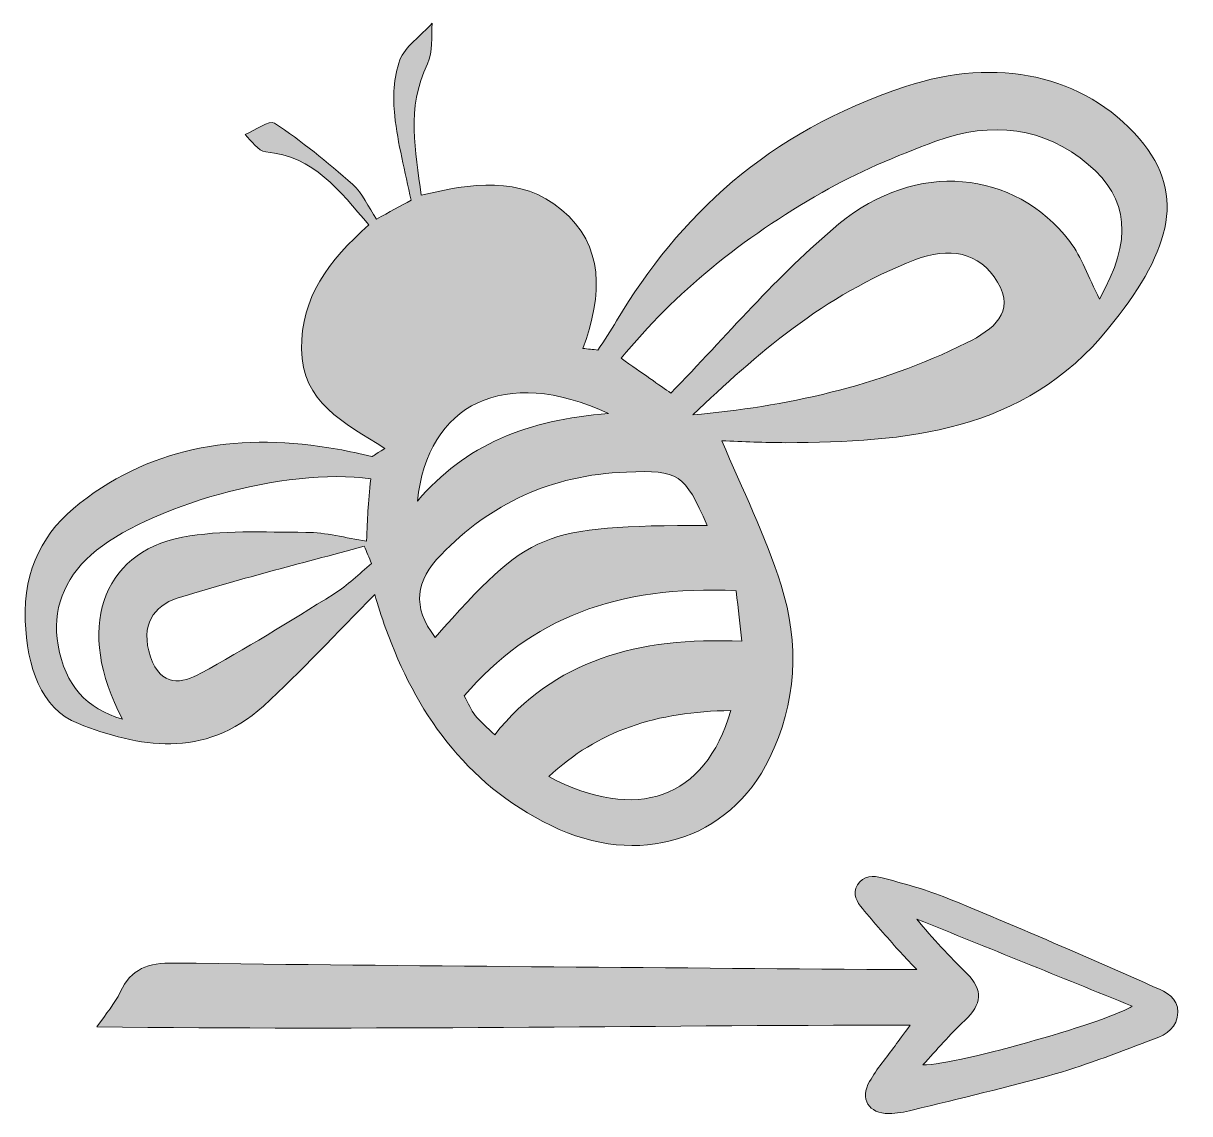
# Model space of a CAD drawing. Header units: inches. Extents: x 149 to 931, y -808 to -273.
# Drawn here: x 584.9 to 856.7, y -526.8 to -272.6 of the extents above; entities that cross this region are included whole.
import ezdxf

# ---------------------------------------------------------------- set-up
doc = ezdxf.new("R2010")
doc.units = ezdxf.units.IN
doc.header["$MEASUREMENT"] = 0
doc.layers.add('Layer 1', color=7, linetype='Continuous')

# ---------------------------------------------------------------- blocks, each defined once
blk = doc.blocks.new('block 5')
at = {"layer": 'Layer 1', "true_color": 0xe43b40}
h = blk.add_hatch(color=13, dxfattribs=at)
h.dxf.hatch_style = 2
edge = h.paths.add_edge_path()
edge.add_spline(control_points=[(791.57, -506.11), (727.97, -506.22), (665.5, -507.35), (602.03, -506.52), (604.16, -503.41), (606.22, -501.13), (607.46, -498.46), (610.02, -492.92), (614, -491.59), (619.98, -491.66), (675.53, -492.37), (731.08, -492.73), (786.63, -493.19), (788.41, -493.2), (790.2, -493.19), (793.08, -493.19), (791.17, -491.15), (790.02, -489.99), (788.94, -488.77), (786.08, -485.53), (783.17, -482.32), (780.43, -478.98), (779.16, -477.43), (778, -475.58), (779.26, -473.46), (780.63, -471.17), (782.99, -471.27), (785.07, -471.82), (789.84, -473.09), (794.66, -474.34), (799.23, -476.17), (809.14, -480.11), (818.93, -484.38), (828.74, -488.58), (835.41, -491.44), (842.07, -494.35), (848.69, -497.35), (851.21, -498.49), (853.97, -499.67), (853.94, -503.14), (853.91, -506.69), (851.26, -508.32), (848.49, -509.36), (840.83, -512.24), (833.18, -515.24), (825.33, -517.5), (814.33, -520.65), (803.17, -523.2), (792.06, -525.95), (790.27, -526.39), (788.4, -526.73), (786.57, -526.74), (781.9, -526.77), (779.77, -523.33), (782.11, -519.24), (783.79, -516.3), (786.04, -513.69), (788.04, -510.94), (789.01, -509.61), (789.99, -508.28), (791.57, -506.11)], knot_values=[0, 0, 0, 0, 1, 1, 1, 2, 2, 2, 3, 3, 3, 4, 4, 4, 5, 5, 5, 6, 6, 6, 7, 7, 7, 8, 8, 8, 9, 9, 9, 10, 10, 10, 11, 11, 11, 12, 12, 12, 13, 13, 13, 14, 14, 14, 15, 15, 15, 16, 16, 16, 17, 17, 17, 18, 18, 18, 19, 19, 19, 20, 20, 20, 20], degree=3, periodic=1)
edge = h.paths.add_edge_path()
edge.add_spline(control_points=[(794.52, -515.39), (803.1, -515.45), (839.47, -504.66), (843.3, -501.71), (826.44, -494.89), (809.79, -488.16), (793.15, -481.42), (796.78, -486.01), (800.76, -490.08), (804.77, -494.1), (808.64, -497.97), (808.34, -501.24), (804.28, -505.04), (800.82, -508.28), (797.76, -511.93), (794.52, -515.39)], knot_values=[0, 0, 0, 0, 1, 1, 1, 2, 2, 2, 3, 3, 3, 4, 4, 4, 5, 5, 5, 5], degree=3, periodic=1)
at = {"layer": 'Layer 1', "lineweight": 0}
for points, knots in [([(791.57, -506.11), (727.97, -506.22), (665.5, -507.35), (602.03, -506.52), (604.16, -503.41), (606.22, -501.13), (607.46, -498.46), (610.02, -492.92), (614, -491.59), (619.98, -491.66), (675.53, -492.37), (731.08, -492.73), (786.63, -493.19), (788.41, -493.2), (790.2, -493.19), (793.08, -493.19), (791.17, -491.15), (790.02, -489.99), (788.94, -488.77), (786.08, -485.53), (783.17, -482.32), (780.43, -478.98), (779.16, -477.43), (778, -475.58), (779.26, -473.46), (780.63, -471.17), (782.99, -471.27), (785.07, -471.82), (789.84, -473.09), (794.66, -474.34), (799.23, -476.17), (809.14, -480.11), (818.93, -484.38), (828.74, -488.58), (835.41, -491.44), (842.07, -494.35), (848.69, -497.35), (851.21, -498.49), (853.97, -499.67), (853.94, -503.14), (853.91, -506.69), (851.26, -508.32), (848.49, -509.36), (840.83, -512.24), (833.18, -515.24), (825.33, -517.5), (814.33, -520.65), (803.17, -523.2), (792.06, -525.95), (790.27, -526.39), (788.4, -526.73), (786.57, -526.74), (781.9, -526.77), (779.77, -523.33), (782.11, -519.24), (783.79, -516.3), (786.04, -513.69), (788.04, -510.94), (789.01, -509.61), (789.99, -508.28), (791.57, -506.11)], [0, 0, 0, 0, 1, 1, 1, 2, 2, 2, 3, 3, 3, 4, 4, 4, 5, 5, 5, 6, 6, 6, 7, 7, 7, 8, 8, 8, 9, 9, 9, 10, 10, 10, 11, 11, 11, 12, 12, 12, 13, 13, 13, 14, 14, 14, 15, 15, 15, 16, 16, 16, 17, 17, 17, 18, 18, 18, 19, 19, 19, 20, 20, 20, 20]), ([(794.52, -515.39), (803.1, -515.45), (839.47, -504.66), (843.3, -501.71), (826.44, -494.89), (809.79, -488.16), (793.15, -481.42), (796.78, -486.01), (800.76, -490.08), (804.77, -494.1), (808.64, -497.97), (808.34, -501.24), (804.28, -505.04), (800.82, -508.28), (797.76, -511.93), (794.52, -515.39)], [0, 0, 0, 0, 1, 1, 1, 2, 2, 2, 3, 3, 3, 4, 4, 4, 5, 5, 5, 5])]:
    blk.add_open_spline(points, degree=3, knots=knots, dxfattribs=at)
blk = doc.blocks.new('block 6')
at = {"layer": 'Layer 1', "true_color": 0xf4d561}
h = blk.add_hatch(color=41, dxfattribs=at)
h.dxf.hatch_style = 2
edge = h.paths.add_edge_path()
edge.add_spline(control_points=[(669.1, -371.72), (659.5, -365.67), (649.85, -360.95), (649.71, -348.53), (649.57, -336.56), (655.98, -328), (665.41, -319.57), (658.51, -311.65), (652.62, -303.56), (641.38, -302.59), (639.47, -302.42), (638.12, -299.95), (636.54, -298.56), (638.87, -297.58), (642.27, -295.12), (643.39, -295.86), (649.65, -300.02), (655.68, -304.93), (661.65, -310.19), (663.96, -312.21), (665.27, -315.39), (667.18, -318.26), (670.16, -316.64), (672.79, -315.21), (675.24, -313.87), (673.87, -307.07), (672.13, -300.69), (671.42, -294.15), (670.97, -289.98), (671.12, -285.28), (672.64, -281.17), (673.78, -278.08), (677.56, -275.47), (680.19, -272.62), (679.86, -275.77), (680.43, -279.2), (679.06, -282.05), (673.98, -292.64), (676.42, -302.21), (677.56, -312.71), (689.19, -309.9), (700.76, -308.05), (710.33, -316.09), (720.24, -324.42), (719.93, -335.84), (715.27, -348.4), (716.44, -348.53), (717.62, -348.65), (718.8, -348.78), (720.25, -346.51), (721.75, -344.26), (723.14, -341.95), (737.78, -317.6), (758.11, -298.04), (790.49, -287.36), (811.83, -280.33), (831.97, -284.55), (844.97, -299.52), (856.7, -313.03), (851.4, -326.9), (837.81, -343.7), (818.1, -368.07), (790.35, -370.28), (762.59, -370.37), (757.57, -370.38), (752.6, -370.1), (747.69, -369.95), (752.39, -381.2), (757.85, -392.01), (761.48, -403.55), (765.8, -417.29), (765.04, -431.19), (758.79, -443.93), (749.32, -463.26), (728.06, -469.52), (707.87, -459.64), (687.49, -449.65), (676.36, -432.88), (669.36, -413.77), (668.34, -410.99), (667.54, -408.15), (666.78, -405.79), (657.85, -414.78), (649.61, -423.77), (640.82, -431.75), (626.95, -444.35), (611.6, -441.33), (597.7, -435.83), (588.86, -432.34), (585.74, -422.54), (585.34, -411.86), (584.88, -399.75), (589.71, -390.94), (598.07, -384.46), (615.75, -370.74), (635.77, -368), (658.13, -371.88), (660.78, -372.34), (663.41, -373.03), (666.09, -373.58), (666.28, -373.62), (666.53, -373.32), (669.1, -371.72)], knot_values=[0, 0, 0, 0, 1, 1, 1, 2, 2, 2, 3, 3, 3, 4, 4, 4, 5, 5, 5, 6, 6, 6, 7, 7, 7, 8, 8, 8, 9, 9, 9, 10, 10, 10, 11, 11, 11, 12, 12, 12, 13, 13, 13, 14, 14, 14, 15, 15, 15, 16, 16, 16, 17, 17, 17, 18, 18, 18, 19, 19, 19, 20, 20, 20, 21, 21, 21, 22, 22, 22, 23, 23, 23, 24, 24, 24, 25, 25, 25, 26, 26, 26, 27, 27, 27, 28, 28, 28, 29, 29, 29, 30, 30, 30, 31, 31, 31, 32, 32, 32, 33, 33, 33, 34, 34, 34, 34], degree=3, periodic=1)
edge = h.paths.add_edge_path()
edge.add_spline(control_points=[(665.83, -378.83), (646.12, -375.91), (613.43, -385.3), (600.68, -396.5), (594.28, -402.13), (591.57, -409.47), (592.98, -417.55), (594.62, -426.97), (599.61, -432.37), (607.97, -434.83), (596.95, -414), (602.88, -396.1), (621.98, -392.42), (631.1, -390.66), (640.84, -391.25), (650.74, -391.27), (655.35, -391.28), (660.02, -392.58), (664.85, -393.32), (664.99, -390.44), (665.05, -388.39), (665.19, -386.34), (665.35, -384.02), (665.58, -381.7), (665.83, -378.83)], knot_values=[0, 0, 0, 0, 1, 1, 1, 2, 2, 2, 3, 3, 3, 4, 4, 4, 5, 5, 5, 6, 6, 6, 7, 7, 7, 8, 8, 8, 8], degree=3, periodic=1)
edge = h.paths.add_edge_path()
edge.add_spline(control_points=[(835.68, -336.93), (843.5, -322.99), (842.49, -313.52), (833.08, -305.52), (822.87, -296.83), (810.61, -295.33), (797.53, -300.12), (788.21, -303.54), (779.14, -307.41), (771.03, -312.04), (752.42, -322.67), (736.79, -335.31), (724.21, -350.71), (729.12, -354.15), (733.3, -357.08), (735.77, -358.81), (748.69, -345.63), (760.42, -331.46), (774.96, -319.4), (792.86, -304.56), (815.9, -306.59), (828.75, -323.48), (831.57, -327.19), (833, -331.63), (835.68, -336.93)], knot_values=[0, 0, 0, 0, 1, 1, 1, 2, 2, 2, 3, 3, 3, 4, 4, 4, 5, 5, 5, 6, 6, 6, 7, 7, 7, 8, 8, 8, 8], degree=3, periodic=1)
edge = h.paths.add_edge_path()
edge.add_spline(control_points=[(740.88, -363.91), (762.4, -361.95), (784.03, -357.38), (804.68, -347.12), (811, -343.98), (816.15, -339.95), (811.95, -332.95), (807.65, -325.79), (800.56, -324.72), (792.68, -327.77), (771.26, -336.05), (755.74, -349.78), (740.88, -363.91)], knot_values=[0, 0, 0, 0, 1, 1, 1, 2, 2, 2, 3, 3, 3, 4, 4, 4, 4], degree=3, periodic=1)
edge = h.paths.add_edge_path()
edge.add_spline(control_points=[(666.03, -398.52), (665.46, -397.17), (664.89, -395.83), (664.33, -394.49), (649.17, -398.66), (634.55, -402.28), (620.74, -406.65), (615.36, -408.35), (612.02, -412.9), (614.51, -420.27), (616.94, -427.47), (621.85, -426.5), (626.22, -424.12), (636.51, -418.51), (646.79, -412.13), (657.31, -405.61), (660.43, -403.68), (663.12, -400.92), (666.03, -398.52)], knot_values=[0, 0, 0, 0, 1, 1, 1, 2, 2, 2, 3, 3, 3, 4, 4, 4, 5, 5, 5, 6, 6, 6, 6], degree=3, periodic=1)
edge = h.paths.add_edge_path()
edge.add_spline(control_points=[(680.86, -415.75), (703.15, -390.75), (705.29, -389.83), (744.22, -389.64), (738.96, -377.62), (737.75, -376.73), (725.41, -377.21), (707.7, -377.92), (693.64, -384.68), (682.22, -396.5), (676.43, -402.49), (675.32, -408.58), (680.86, -415.75)], knot_values=[0, 0, 0, 0, 1, 1, 1, 2, 2, 2, 3, 3, 3, 4, 4, 4, 4], degree=3, periodic=1)
edge = h.paths.add_edge_path()
edge.add_spline(control_points=[(751.01, -404.88), (723.28, -403.54), (703.04, -411.33), (687.65, -429.4), (688.62, -431.19), (689.21, -432.74), (690.19, -433.96), (691.42, -435.48), (692.98, -436.73), (694.74, -438.44), (708.45, -421.25), (727.88, -415.5), (752.36, -416.67), (751.92, -412.77), (751.53, -409.43), (751.01, -404.88)], knot_values=[0, 0, 0, 0, 1, 1, 1, 2, 2, 2, 3, 3, 3, 4, 4, 4, 5, 5, 5, 5], degree=3, periodic=1)
edge = h.paths.add_edge_path()
edge.add_spline(control_points=[(749.74, -432.82), (732.56, -432.99), (718.7, -437.53), (707.32, -448.22), (727.78, -458.97), (743.78, -453.47), (749.74, -432.82)], knot_values=[0, 0, 0, 0, 1, 1, 1, 2, 2, 2, 2], degree=3, periodic=1)
edge = h.paths.add_edge_path()
edge.add_spline(control_points=[(676.72, -384.01), (687.86, -370.87), (702.32, -365.03), (721.28, -363.59), (697.05, -352.26), (679, -361.4), (676.72, -384.01)], knot_values=[0, 0, 0, 0, 1, 1, 1, 2, 2, 2, 2], degree=3, periodic=1)
at = {"layer": 'Layer 1', "lineweight": 0}
for points, knots in [([(669.1, -371.72), (659.5, -365.67), (649.85, -360.95), (649.71, -348.53), (649.57, -336.56), (655.98, -328), (665.41, -319.57), (658.51, -311.65), (652.62, -303.56), (641.38, -302.59), (639.47, -302.42), (638.12, -299.95), (636.54, -298.56), (638.87, -297.58), (642.27, -295.12), (643.39, -295.86), (649.65, -300.02), (655.68, -304.93), (661.65, -310.19), (663.96, -312.21), (665.27, -315.39), (667.18, -318.26), (670.16, -316.64), (672.79, -315.21), (675.24, -313.87), (673.87, -307.07), (672.13, -300.69), (671.42, -294.15), (670.97, -289.98), (671.12, -285.28), (672.64, -281.17), (673.78, -278.08), (677.56, -275.47), (680.19, -272.62), (679.86, -275.77), (680.43, -279.2), (679.06, -282.05), (673.98, -292.64), (676.42, -302.21), (677.56, -312.71), (689.19, -309.9), (700.76, -308.05), (710.33, -316.09), (720.24, -324.42), (719.93, -335.84), (715.27, -348.4), (716.44, -348.53), (717.62, -348.65), (718.8, -348.78), (720.25, -346.51), (721.75, -344.26), (723.14, -341.95), (737.78, -317.6), (758.11, -298.04), (790.49, -287.36), (811.83, -280.33), (831.97, -284.55), (844.97, -299.52), (856.7, -313.03), (851.4, -326.9), (837.81, -343.7), (818.1, -368.07), (790.35, -370.28), (762.59, -370.37), (757.57, -370.38), (752.6, -370.1), (747.69, -369.95), (752.39, -381.2), (757.85, -392.01), (761.48, -403.55), (765.8, -417.29), (765.04, -431.19), (758.79, -443.93), (749.32, -463.26), (728.06, -469.52), (707.87, -459.64), (687.49, -449.65), (676.36, -432.88), (669.36, -413.77), (668.34, -410.99), (667.54, -408.15), (666.78, -405.79), (657.85, -414.78), (649.61, -423.77), (640.82, -431.75), (626.95, -444.35), (611.6, -441.33), (597.7, -435.83), (588.86, -432.34), (585.74, -422.54), (585.34, -411.86), (584.88, -399.75), (589.71, -390.94), (598.07, -384.46), (615.75, -370.74), (635.77, -368), (658.13, -371.88), (660.78, -372.34), (663.41, -373.03), (666.09, -373.58), (666.28, -373.62), (666.53, -373.32), (669.1, -371.72)], [0, 0, 0, 0, 1, 1, 1, 2, 2, 2, 3, 3, 3, 4, 4, 4, 5, 5, 5, 6, 6, 6, 7, 7, 7, 8, 8, 8, 9, 9, 9, 10, 10, 10, 11, 11, 11, 12, 12, 12, 13, 13, 13, 14, 14, 14, 15, 15, 15, 16, 16, 16, 17, 17, 17, 18, 18, 18, 19, 19, 19, 20, 20, 20, 21, 21, 21, 22, 22, 22, 23, 23, 23, 24, 24, 24, 25, 25, 25, 26, 26, 26, 27, 27, 27, 28, 28, 28, 29, 29, 29, 30, 30, 30, 31, 31, 31, 32, 32, 32, 33, 33, 33, 34, 34, 34, 34]), ([(835.68, -336.93), (843.5, -322.99), (842.49, -313.52), (833.08, -305.52), (822.87, -296.83), (810.61, -295.33), (797.53, -300.12), (788.21, -303.54), (779.14, -307.41), (771.03, -312.04), (752.42, -322.67), (736.79, -335.31), (724.21, -350.71), (729.12, -354.15), (733.3, -357.08), (735.77, -358.81), (748.69, -345.63), (760.42, -331.46), (774.96, -319.4), (792.86, -304.56), (815.9, -306.59), (828.75, -323.48), (831.57, -327.19), (833, -331.63), (835.68, -336.93)], [0, 0, 0, 0, 1, 1, 1, 2, 2, 2, 3, 3, 3, 4, 4, 4, 5, 5, 5, 6, 6, 6, 7, 7, 7, 8, 8, 8, 8]), ([(740.88, -363.91), (762.4, -361.95), (784.03, -357.38), (804.68, -347.12), (811, -343.98), (816.15, -339.95), (811.95, -332.95), (807.65, -325.79), (800.56, -324.72), (792.68, -327.77), (771.26, -336.05), (755.74, -349.78), (740.88, -363.91)], [0, 0, 0, 0, 1, 1, 1, 2, 2, 2, 3, 3, 3, 4, 4, 4, 4]), ([(676.72, -384.01), (687.86, -370.87), (702.32, -365.03), (721.28, -363.59), (697.05, -352.26), (679, -361.4), (676.72, -384.01)], [0, 0, 0, 0, 1, 1, 1, 2, 2, 2, 2]), ([(665.83, -378.83), (646.12, -375.91), (613.43, -385.3), (600.68, -396.5), (594.28, -402.13), (591.57, -409.47), (592.98, -417.55), (594.62, -426.97), (599.61, -432.37), (607.97, -434.83), (596.95, -414), (602.88, -396.1), (621.98, -392.42), (631.1, -390.66), (640.84, -391.25), (650.74, -391.27), (655.35, -391.28), (660.02, -392.58), (664.85, -393.32), (664.99, -390.44), (665.05, -388.39), (665.19, -386.34), (665.35, -384.02), (665.58, -381.7), (665.83, -378.83)], [0, 0, 0, 0, 1, 1, 1, 2, 2, 2, 3, 3, 3, 4, 4, 4, 5, 5, 5, 6, 6, 6, 7, 7, 7, 8, 8, 8, 8]), ([(680.86, -415.75), (703.15, -390.75), (705.29, -389.83), (744.22, -389.64), (738.96, -377.62), (737.75, -376.73), (725.41, -377.21), (707.7, -377.92), (693.64, -384.68), (682.22, -396.5), (676.43, -402.49), (675.32, -408.58), (680.86, -415.75)], [0, 0, 0, 0, 1, 1, 1, 2, 2, 2, 3, 3, 3, 4, 4, 4, 4]), ([(666.03, -398.52), (665.46, -397.17), (664.89, -395.83), (664.33, -394.49), (649.17, -398.66), (634.55, -402.28), (620.74, -406.65), (615.36, -408.35), (612.02, -412.9), (614.51, -420.27), (616.94, -427.47), (621.85, -426.5), (626.22, -424.12), (636.51, -418.51), (646.79, -412.13), (657.31, -405.61), (660.43, -403.68), (663.12, -400.92), (666.03, -398.52)], [0, 0, 0, 0, 1, 1, 1, 2, 2, 2, 3, 3, 3, 4, 4, 4, 5, 5, 5, 6, 6, 6, 6]), ([(751.01, -404.88), (723.28, -403.54), (703.04, -411.33), (687.65, -429.4), (688.62, -431.19), (689.21, -432.74), (690.19, -433.96), (691.42, -435.48), (692.98, -436.73), (694.74, -438.44), (708.45, -421.25), (727.88, -415.5), (752.36, -416.67), (751.92, -412.77), (751.53, -409.43), (751.01, -404.88)], [0, 0, 0, 0, 1, 1, 1, 2, 2, 2, 3, 3, 3, 4, 4, 4, 5, 5, 5, 5]), ([(749.74, -432.82), (732.56, -432.99), (718.7, -437.53), (707.32, -448.22), (727.78, -458.97), (743.78, -453.47), (749.74, -432.82)], [0, 0, 0, 0, 1, 1, 1, 2, 2, 2, 2])]:
    blk.add_open_spline(points, degree=3, knots=knots, dxfattribs=at)
blk = doc.blocks.new('block 2')
at = {"layer": 'Layer 1'}
for name in ['block 6', 'block 5']:
    blk.add_blockref(name, (0, 0), dxfattribs=at)

msp = doc.modelspace()

# ---------------------------------------------------------------- block references
at = {"layer": 'Layer 1'}
msp.add_blockref('block 2', (0, 0), dxfattribs=at)

doc.saveas('drawing.dxf')
